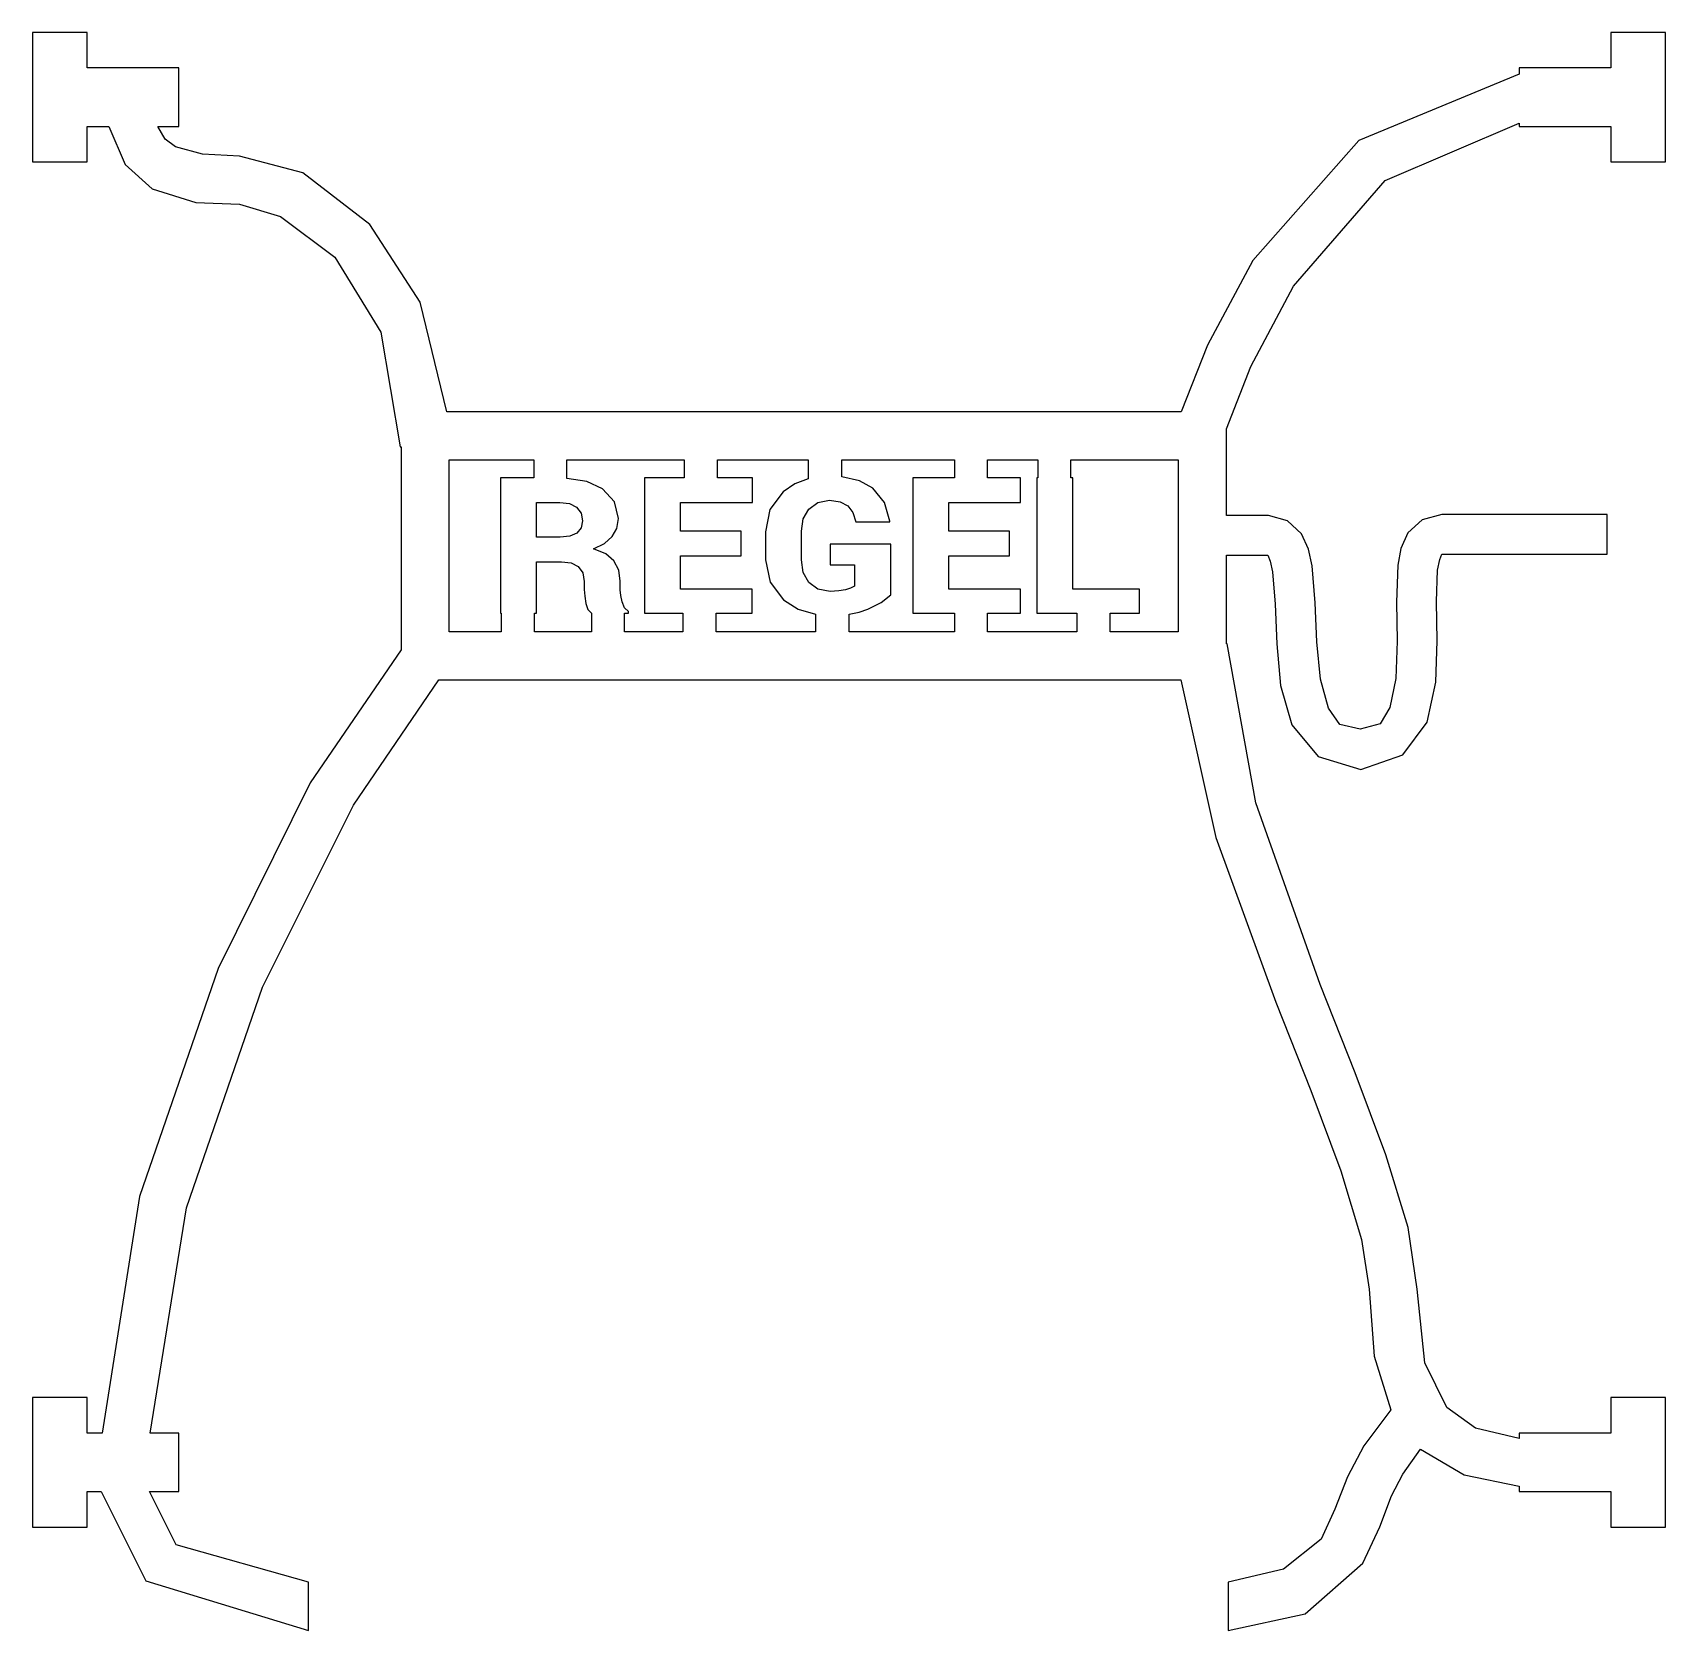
# Model space of a CAD drawing. Extents: x 13.3 to 54.1, y 13 to 52.9.
import ezdxf

# ---------------------------------------------------------------- set-up
doc = ezdxf.new("R2010")
doc.units = 0
doc.layers.add('Layer_1', color=7, linetype='CONTINUOUS')

msp = doc.modelspace()

# ---------------------------------------------------------------- linework, layer by layer
at = {"layer": 'Layer_1', "color": 7}
for points in [[(13.343819, 52.915346), (13.343819, 51.301388), (13.343819, 49.687429), (14.022917, 49.687429), (14.702014, 49.687429), (14.702014, 50.128401), (14.702014, 50.569374), (14.975417, 50.569374), (15.248819, 50.569374), (15.657851, 49.62521), (16.324792, 49.017151), (17.422805, 48.67592), (18.512014, 48.629096), (19.529063, 48.323996), (20.893264, 47.306179), (22.039656, 45.439182), (22.524861, 42.570138), (22.533681, 42.570138), (22.5425, 42.570138), (22.5425, 40.034547), (22.5425, 37.498957), (20.274646, 34.184948), (17.974028, 29.543818), (16.0131, 23.846759), (15.08125, 17.937429), (14.891632, 17.937429), (14.702014, 17.937429), (14.702014, 18.38281), (14.702014, 18.828193), (14.022917, 18.828193), (13.343819, 18.828193), (13.343819, 17.209824), (13.343819, 15.591457), (14.022917, 15.591457), (14.702014, 15.591457), (14.702014, 16.036838), (14.702014, 16.482221), (14.878403, 16.482221), (15.054792, 16.482221), (16.169112, 14.249753), (20.231806, 13.016179), (20.231806, 13.615901), (20.231806, 14.215624), (16.925679, 15.155573), (16.263056, 16.482221), (16.629062, 16.482221), (16.995069, 16.482221), (16.995069, 17.209824), (16.995069, 17.937429), (16.637882, 17.937429), (16.280694, 17.937429), (17.186927, 23.566574), (19.085278, 29.076388), (21.352018, 33.619835), (23.486181, 36.749304), (32.751006, 36.749304), (42.015833, 36.749304), (42.889836, 32.813484), (44.388264, 28.705971), (45.258908, 26.498928), (46.011042, 24.490276), (46.527779, 22.780786), (46.716597, 21.535763), (46.842291, 19.867031), (47.263403, 18.519513), (46.587712, 17.623488), (46.178611, 16.852638), (45.862491, 16.041728), (45.517153, 15.291596), (44.580246, 14.543995), (43.197639, 14.215624), (43.197639, 13.615901), (43.197639, 13.016179), (45.121212, 13.429327), (46.557847, 14.691874), (46.983602, 15.599777), (47.281042, 16.376388), (47.557238, 16.915088), (48.004236, 17.540554), (49.090464, 16.901098), (50.464861, 16.614513), (50.464861, 16.548365), (50.464861, 16.482221), (51.611389, 16.482221), (52.757917, 16.482221), (52.757917, 16.036838), (52.757917, 15.591457), (53.437014, 15.591457), (54.116111, 15.591457), (54.116111, 17.209824), (54.116111, 18.828193), (53.437014, 18.828193), (52.757917, 18.828193), (52.757917, 18.38281), (52.757917, 17.937429), (51.611389, 17.937429), (50.464861, 17.937429), (50.464861, 17.871282), (50.464861, 17.805138), (49.375272, 18.066168), (48.656875, 18.581249), (48.110132, 19.696134), (47.916042, 21.535763), (47.697819, 23.076064), (47.139931, 24.887151), (46.371733, 26.938145), (45.499514, 29.146943), (43.891663, 33.679308), (43.171181, 37.648888), (43.162347, 37.648888), (43.153513, 37.648888), (43.153513, 38.755726), (43.153513, 39.862568), (43.422034, 39.862544), (44.185388, 39.862568), (44.245304, 39.720011), (44.308861, 39.448054), (44.373981, 38.64321), (44.414694, 37.648888), (44.508821, 36.611659), (44.785111, 35.629235), (45.445316, 34.837446), (46.513722, 34.517985), (47.561342, 34.87913), (48.171777, 35.69979), (48.386955, 36.692467), (48.418722, 37.728263), (48.402804, 38.708107), (48.427527, 39.492151), (48.48107, 39.756568), (48.53336, 39.889026), (50.59711, 39.889026), (52.66086, 39.889026), (52.66086, 40.387325), (52.66086, 40.885624), (50.59711, 40.885624), (48.53336, 40.885624), (48.04568, 40.75205), (47.686694, 40.427013), (47.514146, 40.033435), (47.439749, 39.615624), (47.404068, 38.69585), (47.422102, 37.719443), (47.386121, 36.78997), (47.236894, 36.061388), (46.991707, 35.651931), (46.49606, 35.523401), (45.983804, 35.637349), (45.70231, 36.043749), (45.504681, 36.771309), (45.411269, 37.701804), (45.374834, 38.679809), (45.296616, 39.597985), (45.207473, 40.013267), (45.032083, 40.400554), (44.683553, 40.723196), (44.203056, 40.859165), (43.6783, 40.859165), (43.153542, 40.859165), (43.153542, 41.851353), (43.153542, 42.84354), (43.153542, 42.931735), (43.153542, 43.019929), (43.761756, 44.577104), (44.829236, 46.582985), (47.120762, 49.220769), (50.464861, 50.657568), (50.464861, 50.613471), (50.464861, 50.569374), (51.611389, 50.569374), (52.757917, 50.569374), (52.757917, 50.128401), (52.757917, 49.687429), (53.437014, 49.687429), (54.116111, 49.687429), (54.116111, 51.301388), (54.116111, 52.915346), (53.437014, 52.915346), (52.757917, 52.915346), (52.757917, 52.474374), (52.757917, 52.033401), (51.611389, 52.033401), (50.464861, 52.033401), (50.464861, 51.954026), (50.464861, 51.874651), (46.46124, 50.222747), (43.815, 47.226804), (42.682863, 45.111176), (42.024653, 43.443263), (32.856839, 43.443263), (23.689028, 43.443263), (23.021155, 46.187503), (21.766389, 48.126388), (20.088928, 49.415554), (18.512014, 49.82854), (17.582326, 49.87819), (16.906875, 50.066665), (16.652728, 50.257688), (16.465903, 50.569374), (16.730486, 50.569374), (16.995069, 50.569374), (16.995069, 51.301388), (16.995069, 52.033401), (15.848542, 52.033401), (14.702014, 52.033401), (14.702014, 52.474374), (14.702014, 52.915346), (14.022917, 52.915346), (13.343819, 52.915346)], [(23.741944, 42.243818), (24.800278, 42.243818), (25.858611, 42.243818), (25.858611, 42.018922), (25.858611, 41.794026), (25.444097, 41.794026), (25.029583, 41.794026), (25.029583, 40.105103), (25.029583, 38.416179), (25.038403, 38.416179), (25.047222, 38.416179), (25.047222, 38.182463), (25.047222, 37.948749), (24.394583, 37.948749), (23.741944, 37.948749), (23.741944, 40.096283), (23.741944, 42.243818)], [(26.687639, 42.243818), (28.151667, 42.243818), (29.615694, 42.243818), (29.615694, 42.018922), (29.615694, 41.794026), (29.117397, 41.794026), (28.619097, 41.794026), (28.619097, 40.105103), (28.619097, 38.416179), (29.099758, 38.416179), (29.580417, 38.416179), (29.580417, 38.182463), (29.580417, 37.948749), (28.852814, 37.948749), (28.125208, 37.948749), (28.125208, 38.182463), (28.125208, 38.416179), (28.173715, 38.416179), (28.222222, 38.416179), (28.222222, 38.438221), (28.222222, 38.460262), (28.12623, 38.554951), (28.063472, 38.698387), (28.030123, 38.857603), (28.019376, 38.998248), (28.019376, 39.108491), (28.019376, 39.218735), (27.979209, 39.495609), (27.860625, 39.721457), (27.655368, 39.900983), (27.349097, 40.021318), (27.620692, 40.158256), (27.816528, 40.329999), (27.935776, 40.536336), (27.975278, 40.77979), (27.875198, 41.200102), (27.578403, 41.520624), (27.184769, 41.703242), (26.687639, 41.785207), (26.687639, 42.014513), (26.687639, 42.243818)], [(30.444722, 42.243818), (31.578022, 42.243818), (32.711319, 42.243818), (32.711319, 42.010103), (32.711319, 41.776388), (32.374902, 41.649402), (32.085139, 41.450068), (31.755661, 41.007469), (31.644167, 40.453471), (31.644167, 40.100693), (31.644167, 39.747915), (31.757411, 39.192186), (32.093958, 38.751318), (32.458841, 38.518296), (32.896528, 38.389721), (32.896528, 38.169235), (32.896528, 37.948749), (31.652986, 37.948749), (30.409444, 37.948749), (30.409444, 38.182463), (30.409444, 38.416179), (30.859236, 38.416179), (31.309028, 38.416179), (31.309028, 38.71604), (31.309028, 39.015901), (30.413856, 39.015901), (29.518681, 39.015901), (29.518681, 39.434825), (29.518681, 39.853749), (30.277153, 39.853749), (31.035625, 39.853749), (31.035625, 40.158019), (31.035625, 40.46229), (30.277153, 40.46229), (29.518681, 40.46229), (29.518681, 40.823888), (29.518681, 41.185485), (30.418264, 41.185485), (31.317847, 41.185485), (31.317847, 41.489756), (31.317847, 41.794026), (30.881283, 41.794026), (30.444722, 41.794026), (30.444722, 42.018922), (30.444722, 42.243818)], [(33.549167, 42.243818), (34.955869, 42.243818), (36.362569, 42.243818), (36.362569, 42.018922), (36.362569, 41.794026), (35.842222, 41.794026), (35.321875, 41.794026), (35.321875, 40.105103), (35.321875, 38.416179), (35.842222, 38.416179), (36.362569, 38.416179), (36.362569, 38.182463), (36.362569, 37.948749), (35.048472, 37.948749), (33.734375, 37.948749), (33.734375, 38.169235), (33.734375, 38.389721), (33.982307, 38.44432), (34.201806, 38.522013), (34.532962, 38.686218), (34.775069, 38.87479), (34.775069, 39.50979), (34.775069, 40.14479), (34.016597, 40.14479), (33.258125, 40.14479), (33.258125, 39.884617), (33.258125, 39.624443), (33.562397, 39.624443), (33.866667, 39.624443), (33.866667, 39.35986), (33.866667, 39.095276), (33.771044, 39.040973), (33.646181, 38.998263), (33.478735, 38.97192), (33.258125, 38.962985), (32.955659, 39.019852), (32.728958, 39.183471), (32.589168, 39.43146), (32.54375, 39.747915), (32.54375, 40.105103), (32.54375, 40.46229), (32.588502, 40.772012), (32.728958, 41.017915), (32.954152, 41.182692), (33.240486, 41.238401), (33.510333, 41.201496), (33.699097, 41.09729), (33.827762, 40.931919), (33.901944, 40.700415), (34.325278, 40.700415), (34.748611, 40.700415), (34.748611, 40.709235), (34.748611, 40.718054), (34.617355, 41.183265), (34.325278, 41.538263), (33.990813, 41.722503), (33.549167, 41.820485), (33.549167, 42.032151), (33.549167, 42.243818)], [(37.191597, 42.243818), (37.817778, 42.243818), (38.443958, 42.243818), (38.443958, 42.018922), (38.443958, 41.794026), (38.430722, 41.794026), (38.417486, 41.794026), (38.417486, 40.105103), (38.417486, 38.416179), (38.920194, 38.416179), (39.422903, 38.416179), (39.422903, 38.182463), (39.422903, 37.948749), (38.307244, 37.948749), (37.191583, 37.948749), (37.191583, 38.182463), (37.191583, 38.416179), (37.601689, 38.416179), (38.011791, 38.416179), (38.011791, 38.71604), (38.011791, 39.015901), (37.116619, 39.015901), (36.221444, 39.015901), (36.221444, 39.434825), (36.221444, 39.853749), (36.979916, 39.853749), (37.738389, 39.853749), (37.738389, 40.158019), (37.738389, 40.46229), (36.979916, 40.46229), (36.221444, 40.46229), (36.221444, 40.823888), (36.221444, 41.185485), (37.116619, 41.185485), (38.011791, 41.185485), (38.011791, 41.489756), (38.011791, 41.794026), (37.601689, 41.794026), (37.191583, 41.794026), (37.191583, 42.018922), (37.191597, 42.243818)], [(39.272986, 42.243818), (40.613542, 42.243818), (41.954097, 42.243818), (41.954097, 40.096283), (41.954097, 37.948749), (41.103022, 37.948749), (40.251944, 37.948749), (40.251944, 38.182463), (40.251944, 38.416179), (40.617953, 38.416179), (40.983958, 38.416179), (40.983958, 38.71604), (40.983958, 39.015901), (40.150522, 39.015901), (39.317083, 39.015901), (39.317083, 40.404964), (39.317083, 41.794026), (39.295042, 41.794026), (39.273, 41.794026), (39.273, 42.018922), (39.272986, 42.243818)], [(25.929167, 41.185485), (26.220208, 41.185485), (26.51125, 41.185485), (26.749077, 41.155658), (26.925764, 41.062013), (27.037945, 40.914753), (27.075694, 40.726874), (27.041025, 40.549336), (26.934583, 40.418193), (26.759225, 40.338588), (26.520069, 40.312359), (26.224618, 40.312359), (25.929167, 40.312359), (25.929167, 40.748921), (25.929167, 41.185485)], [(25.929167, 39.703818), (26.237847, 39.703818), (26.546528, 39.703818), (26.792087, 39.673991), (26.969861, 39.580346), (27.081377, 39.423565), (27.119792, 39.209929), (27.119792, 39.108506), (27.119792, 39.007082), (27.129455, 38.842064), (27.155069, 38.663124), (27.207679, 38.511807), (27.296181, 38.416179), (27.296181, 38.182463), (27.296181, 37.948749), (26.586215, 37.948749), (25.87625, 37.948749), (25.87625, 38.182463), (25.87625, 38.416179), (25.902708, 38.416179), (25.929167, 38.416179), (25.929167, 39.059999), (25.929167, 39.703818)]]:
    msp.add_lwpolyline(points, close=True, dxfattribs=at)

doc.saveas('drawing.dxf')
